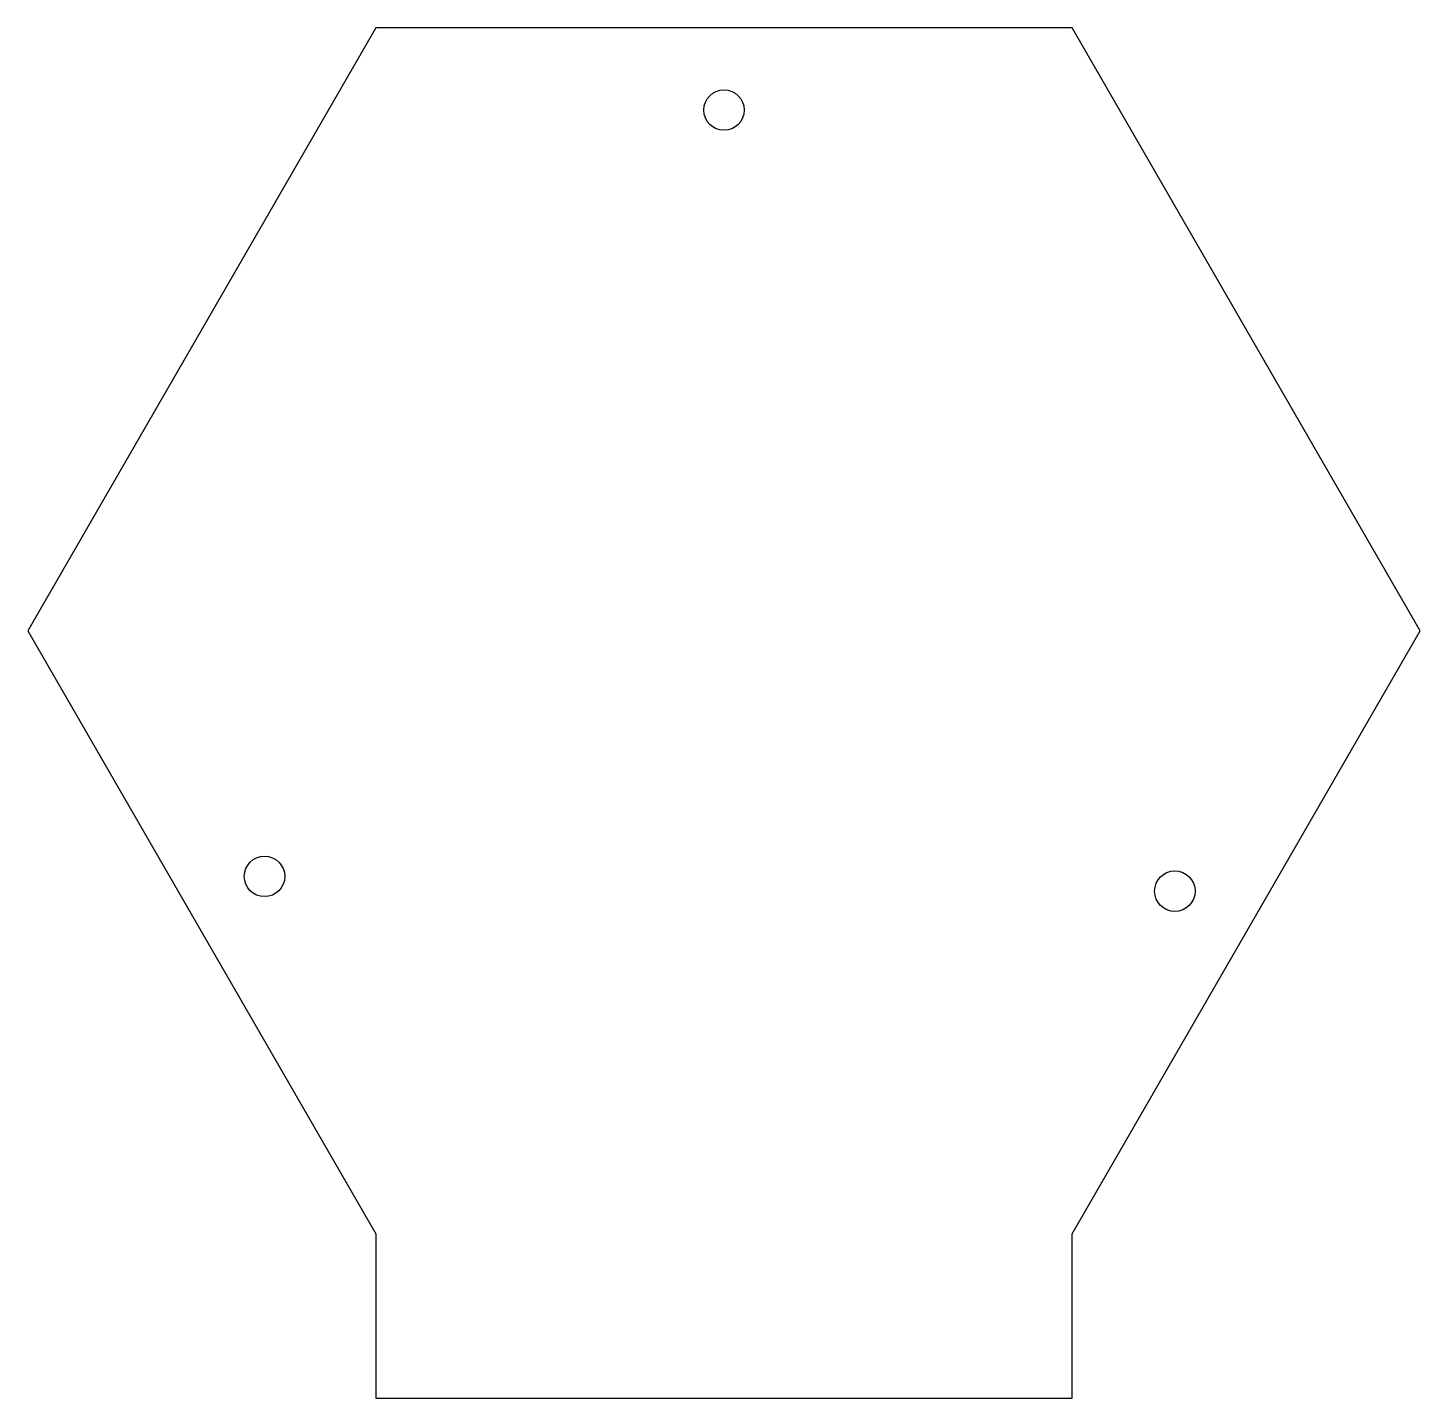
# Model space of a CAD drawing. Extents: x -55 to 55, y -61 to 48.
import ezdxf

# ---------------------------------------------------------------- set-up
doc = ezdxf.new("R2010")
doc.units = 0
doc.header["$MEASUREMENT"] = 0
doc.layers.get('0').update_dxf_attribs({"linetype": 'CONTINUOUS'})

msp = doc.modelspace()

# ---------------------------------------------------------------- linework, layer by layer
at = {"color": 92}
msp.add_lwpolyline([(55, 0), (27.5, 47.63), (-27.5, 47.63), (-55, 0), (-27.5, -47.63), (-27.5, -60.62), (27.5, -60.62), (27.5, -47.63)], close=True, dxfattribs=at)
for centre in [(0, 41.14), (-36.3, -19.4), (35.62, -20.57)]:
    msp.add_circle(centre, 1.6, dxfattribs=at)

doc.saveas('drawing.dxf')
